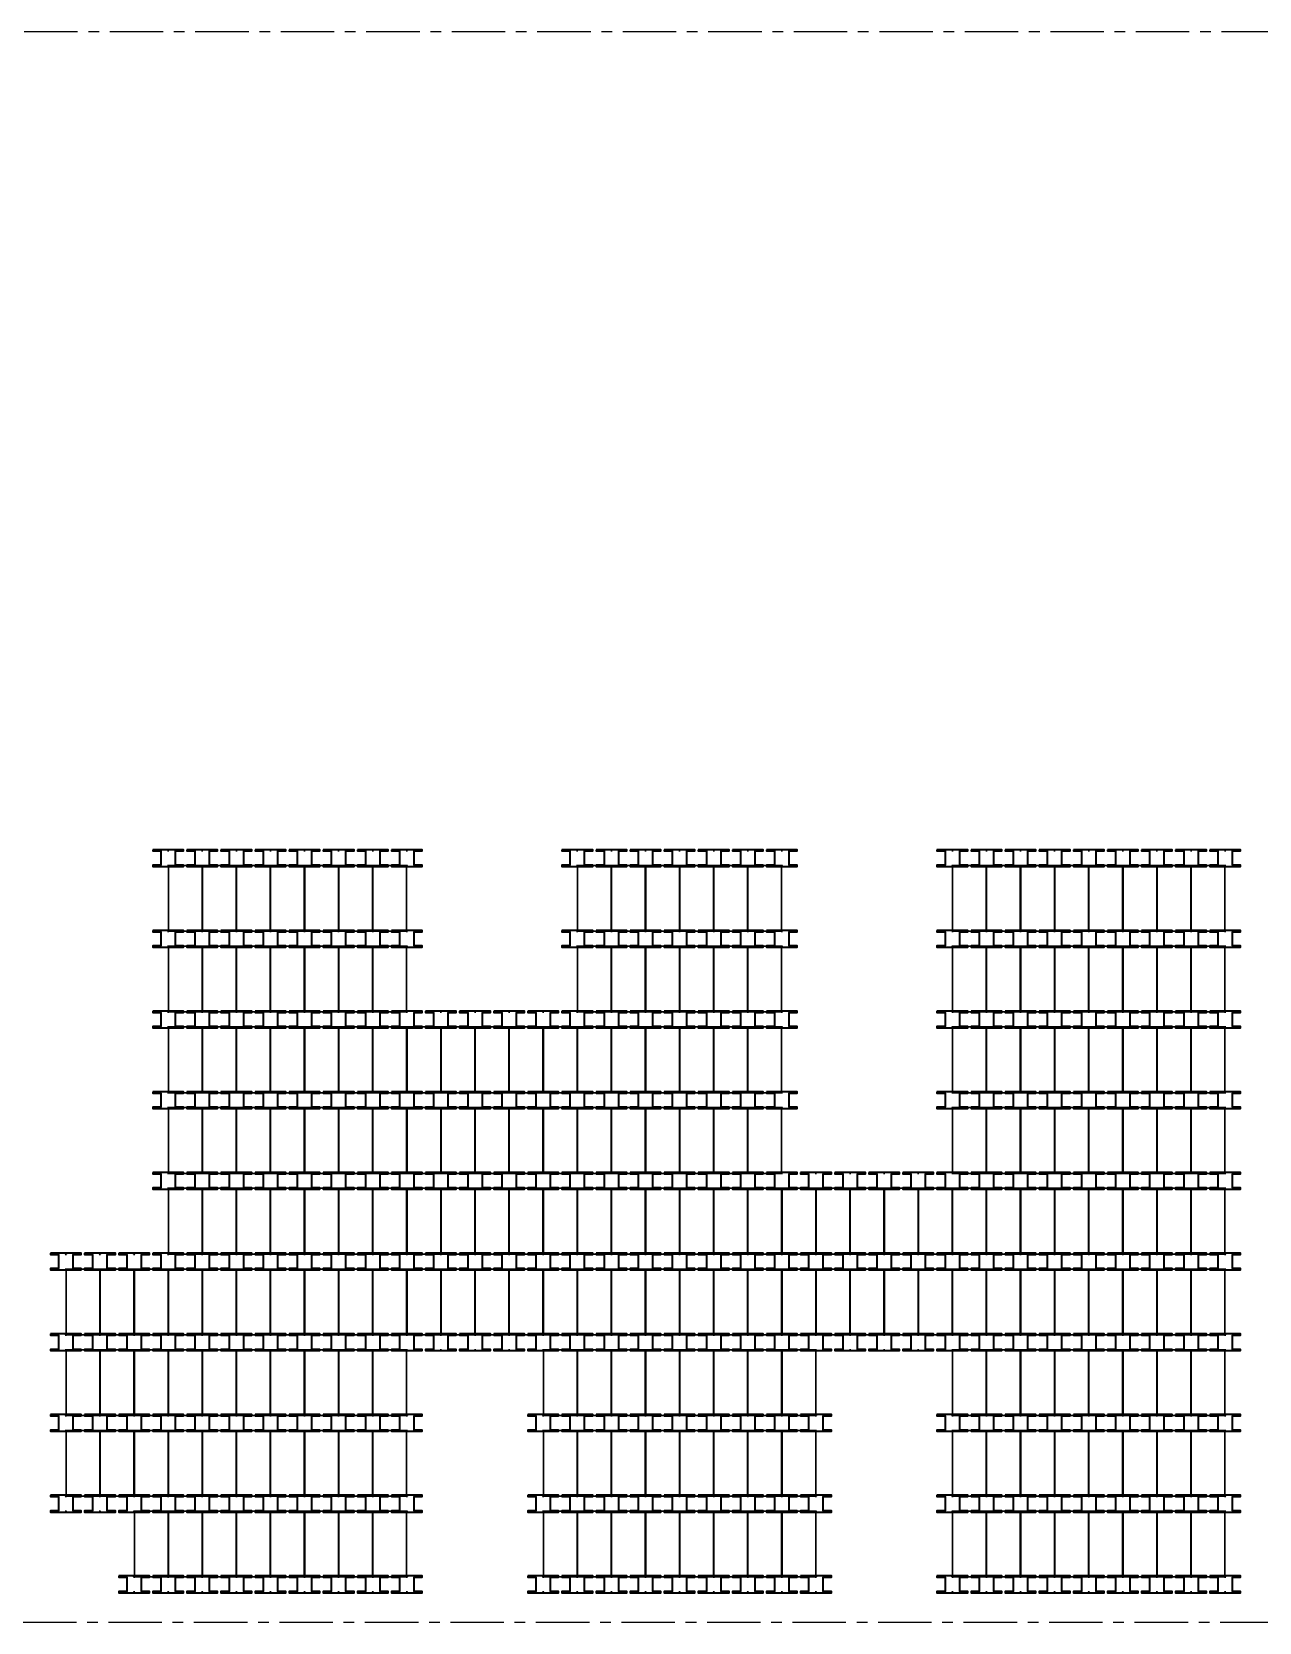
# Model space of a CAD drawing. Header units: inches. Extents: x 3525 to 7451, y 273 to 2133.
# Drawn here: x 4497 to 5933, y 273 to 2133 of the extents above; entities that cross this region are included whole.
import ezdxf

# ---------------------------------------------------------------- set-up
doc = ezdxf.new("R2010")
doc.units = ezdxf.units.IN
doc.header["$LTSCALE"] = 50
doc.header["$MEASUREMENT"] = 0
doc.linetypes.add('CENTER', pattern=[2, 1.25, -0.25, 0.25, -0.25])
for name, color, linetype, lineweight in [('E-PANELS', 140, 'Continuous', 30), ('E2-ECOFEET', 254, 'Continuous', 35), ('E3-ECOFEET', 254, 'Continuous', 35)]:
    doc.layers.add(name, color=color, linetype=linetype, lineweight=lineweight)
doc.layers.add('IFI PERIMETER', color=241, linetype='CENTER', plot=False)
doc.layers.get('E2-ECOFEET').off()

# ---------------------------------------------------------------- blocks, each defined once
blk = doc.blocks.new('EF3')
at = {"layer": 'E3-ECOFEET', "color": 5}
for points in [[(0, 0), (0, -1.5), (9.4, -1.5), (9.4, -18.1), (0, -18.1), (0, -19.6), (36, -19.6), (36, -18.1), (26.6, -18.1), (26.6, -1.5), (36, -1.5), (36, 0), (0, 0)], [(8.8, -8.1), (8.9, -8.1)]]:
    blk.add_lwpolyline(points, dxfattribs=at)
at = {"layer": 'E3-ECOFEET'}
for points in [[(17.2, -1), (17.8, -1), (17.8, -0.5)], [(17.2, -18.5), (17.8, -18.5), (17.8, -19)], [(18.2, -0.5), (18.2, -1), (18.8, -1)], [(18.2, -19), (18.2, -18.5), (18.8, -18.5)]]:
    blk.add_lwpolyline(points, dxfattribs=at)
blk = doc.blocks.new('LG 340W 5DEG')
at = {"layer": 'E-PANELS'}
blk.add_lwpolyline([(39.37, -76.88), (0, -76.88), (0, 0), (39.37, 0)], close=True, dxfattribs=at)

msp = doc.modelspace()

# ---------------------------------------------------------------- linework, layer by layer
at = {"layer": 'IFI PERIMETER'}
msp.add_lwpolyline([(7450.9, 2133.4), (3786.9, 2133.4), (3786.9, 273.5), (7450.9, 273.5)], close=True, dxfattribs=at)

# ---------------------------------------------------------------- block references
at = {"layer": 'E-PANELS'}
for p in [(4657, 1158.4), (4696.9, 1158.4), (4736.8, 1158.4), (4776.6, 1158.4), (4816.5, 1158.4), (4856.4, 1158.4), (4896.2, 1158.4), (5135.5, 1158.4), (5175.3, 1158.4), (5215.2, 1158.4), (5255.1, 1158.4), (5294.9, 1158.4), (5334.8, 1158.4), (5574, 1158.4), (5613.9, 1158.4), (5653.8, 1158.4), (5693.6, 1158.4), (5733.5, 1158.4), (5773.4, 1158.4), (5813.3, 1158.4), (5853.1, 1158.4), (4657, 1064), (4696.9, 1064), (4736.8, 1064), (4776.6, 1064), (4816.5, 1064), (4856.4, 1064), (4896.2, 1064), (5135.5, 1064), (5175.3, 1064), (5215.2, 1064), (5255.1, 1064), (5294.9, 1064), (5334.8, 1064), (5574, 1064), (5613.9, 1064), (5653.8, 1064), (5693.6, 1064), (5733.5, 1064), (5773.4, 1064), (5813.3, 1064), (5853.1, 1064), (4657, 969.6), (4696.9, 969.6), (4736.8, 969.6), (4776.6, 969.6), (4816.5, 969.6), (4856.4, 969.6), (4896.2, 969.6), (4936.1, 969.6), (4976, 969.6), (5015.9, 969.6), (5055.7, 969.6), (5095.6, 969.6), (5135.5, 969.6), (5175.3, 969.6), (5215.2, 969.6), (5255.1, 969.6), (5294.9, 969.6), (5334.8, 969.6), (5574, 969.6), (5613.9, 969.6), (5653.8, 969.6), (5693.6, 969.6), (5733.5, 969.6), (5773.4, 969.6), (5813.3, 969.6), (5853.1, 969.6), (4657, 875.2), (4696.9, 875.2), (4736.8, 875.2), (4776.6, 875.2), (4816.5, 875.2), (4856.4, 875.2), (4896.2, 875.2), (4936.1, 875.2), (4976, 875.2), (5015.9, 875.2), (5055.7, 875.2), (5095.6, 875.2), (5135.5, 875.2), (5175.3, 875.2), (5215.2, 875.2), (5255.1, 875.2), (5294.9, 875.2), (5334.8, 875.2), (5574, 875.2), (5613.9, 875.2), (5653.8, 875.2), (5693.6, 875.2), (5733.5, 875.2), (5773.4, 875.2), (5813.3, 875.2), (5853.1, 875.2), (4657, 780.9), (4696.9, 780.9), (4736.8, 780.9), (4776.6, 780.9), (4816.5, 780.9), (4856.4, 780.9), (4896.2, 780.9), (4936.1, 780.9), (4976, 780.9), (5015.9, 780.9), (5055.7, 780.9), (5095.6, 780.9), (5135.5, 780.9), (5175.3, 780.9), (5215.2, 780.9), (5255.1, 780.9), (5294.9, 780.9), (5334.8, 780.9), (5374.7, 780.9), (5414.6, 780.9), (5454.4, 780.9), (5494.3, 780.9), (5534.2, 780.9), (5574, 780.9), (5613.9, 780.9), (5653.8, 780.9), (5693.6, 780.9), (5733.5, 780.9), (5773.4, 780.9), (5813.3, 780.9), (5853.1, 780.9), (4537.4, 686.5), (4577.3, 686.5), (4617.2, 686.5), (4657, 686.5), (4696.9, 686.5), (4736.8, 686.5), (4776.6, 686.5), (4816.5, 686.5), (4856.4, 686.5), (4896.2, 686.5), (4936.1, 686.5), (4976, 686.5), (5015.9, 686.5), (5055.7, 686.5), (5095.6, 686.5), (5135.5, 686.5), (5175.3, 686.5), (5215.2, 686.5), (5255.1, 686.5), (5294.9, 686.5), (5334.8, 686.5), (5374.7, 686.5), (5414.6, 686.5), (5454.4, 686.5), (5494.3, 686.5), (5534.2, 686.5), (5574, 686.5), (5613.9, 686.5), (5653.8, 686.5), (5693.6, 686.5), (5733.5, 686.5), (5773.4, 686.5), (5813.3, 686.5), (5853.1, 686.5), (4537.4, 592.1), (4577.3, 592.1), (4617.2, 592.1), (4657, 592.1), (4696.9, 592.1), (4736.8, 592.1), (4776.6, 592.1), (4816.5, 592.1), (4856.4, 592.1), (4896.2, 592.1), (5095.6, 592.1), (5135.5, 592.1), (5175.3, 592.1), (5215.2, 592.1), (5255.1, 592.1), (5294.9, 592.1), (5334.8, 592.1), (5374.7, 592.1), (5574, 592.1), (5613.9, 592.1), (5653.8, 592.1), (5693.6, 592.1), (5733.5, 592.1), (5773.4, 592.1), (5813.3, 592.1), (5853.1, 592.1), (4537.4, 497.7), (4577.3, 497.7), (4617.2, 497.7), (4657, 497.7), (4696.9, 497.7), (4736.8, 497.7), (4776.6, 497.7), (4816.5, 497.7), (4856.4, 497.7), (4896.2, 497.7), (5095.6, 497.7), (5135.5, 497.7), (5175.3, 497.7), (5215.2, 497.7), (5255.1, 497.7), (5294.9, 497.7), (5334.8, 497.7), (5374.7, 497.7), (5574, 497.7), (5613.9, 497.7), (5653.8, 497.7), (5693.6, 497.7), (5733.5, 497.7), (5773.4, 497.7), (5813.3, 497.7), (5853.1, 497.7), (4617.2, 403.4), (4657, 403.4), (4696.9, 403.4), (4736.8, 403.4), (4776.6, 403.4), (4816.5, 403.4), (4856.4, 403.4), (4896.2, 403.4), (5095.6, 403.4), (5135.5, 403.4), (5175.3, 403.4), (5215.2, 403.4), (5255.1, 403.4), (5294.9, 403.4), (5334.8, 403.4), (5374.7, 403.4), (5574, 403.4), (5613.9, 403.4), (5653.8, 403.4), (5693.6, 403.4), (5733.5, 403.4), (5773.4, 403.4), (5813.3, 403.4), (5853.1, 403.4)]:
    msp.add_blockref('LG 340W 5DEG', p, dxfattribs=at)
at = {"layer": 'E2-ECOFEET'}
for p in [(4638.8, 1176.9), (4678.6, 1176.9), (4718.5, 1176.9), (4758.4, 1176.9), (4798.3, 1176.9), (4838.1, 1176.9), (4878, 1176.9), (4917.9, 1176.9), (5117.2, 1176.9), (5157.1, 1176.9), (5197, 1176.9), (5236.8, 1176.9), (5276.7, 1176.9), (5316.6, 1176.9), (5356.4, 1176.9), (5555.8, 1176.9), (5595.7, 1176.9), (5635.5, 1176.9), (5675.4, 1176.9), (5715.3, 1176.9), (5755.1, 1176.9), (5795, 1176.9), (5834.9, 1176.9), (5874.7, 1176.9), (4638.8, 1082.5), (4678.6, 1082.5), (4718.5, 1082.5), (4758.4, 1082.5), (4798.3, 1082.5), (4838.1, 1082.5), (4878, 1082.5), (4917.9, 1082.5), (5117.2, 1082.5), (5157.1, 1082.5), (5197, 1082.5), (5236.8, 1082.5), (5276.7, 1082.5), (5316.6, 1082.5), (5356.4, 1082.5), (5555.8, 1082.5), (5595.7, 1082.5), (5635.5, 1082.5), (5675.4, 1082.5), (5715.3, 1082.5), (5755.1, 1082.5), (5795, 1082.5), (5834.9, 1082.5), (5874.7, 1082.5), (4638.8, 988.1), (4678.6, 988.1), (4718.5, 988.1), (4758.4, 988.1), (4798.3, 988.1), (4838.1, 988.1), (4878, 988.1), (4917.9, 988.1), (4957.7, 988.1), (4997.6, 988.1), (5037.5, 988.1), (5077.3, 988.1), (5117.2, 988.1), (5157.1, 988.1), (5197, 988.1), (5236.8, 988.1), (5276.7, 988.1), (5316.6, 988.1), (5356.4, 988.1), (5555.8, 988.1), (5595.7, 988.1), (5635.5, 988.1), (5675.4, 988.1), (5715.3, 988.1), (5755.1, 988.1), (5795, 988.1), (5834.9, 988.1), (5874.7, 988.1), (4638.8, 893.8), (4678.6, 893.8), (4718.5, 893.8), (4758.4, 893.8), (4798.3, 893.8), (4838.1, 893.8), (4878, 893.8), (4917.9, 893.8), (4957.7, 893.8), (4997.6, 893.8), (5037.5, 893.8), (5077.3, 893.8), (5117.2, 893.8), (5157.1, 893.8), (5197, 893.8), (5236.8, 893.8), (5276.7, 893.8), (5316.6, 893.8), (5356.4, 893.8), (5555.8, 893.8), (5595.7, 893.8), (5635.5, 893.8), (5675.4, 893.8), (5715.3, 893.8), (5755.1, 893.8), (5795, 893.8), (5834.9, 893.8), (5874.7, 893.8), (4638.8, 799.4), (4678.6, 799.4), (4718.5, 799.4), (4758.4, 799.4), (4798.3, 799.4), (4838.1, 799.4), (4878, 799.4), (4917.9, 799.4), (4957.7, 799.4), (4997.6, 799.4), (5037.5, 799.4), (5077.3, 799.4), (5117.2, 799.4), (5157.1, 799.4), (5197, 799.4), (5236.8, 799.4), (5276.7, 799.4), (5316.6, 799.4), (5356.4, 799.4), (5396.3, 799.4), (5436.2, 799.4), (5476, 799.4), (5515.9, 799.4), (5555.8, 799.4), (5595.7, 799.4), (5635.5, 799.4), (5675.4, 799.4), (5715.3, 799.4), (5755.1, 799.4), (5795, 799.4), (5834.9, 799.4), (5874.7, 799.4), (4519.2, 705), (4559, 705), (4598.9, 705), (4638.8, 705), (4678.6, 705), (4718.5, 705), (4758.4, 705), (4798.3, 705), (4838.1, 705), (4878, 705), (4917.9, 705), (4957.7, 705), (4997.6, 705), (5037.5, 705), (5077.3, 705), (5117.2, 705), (5157.1, 705), (5197, 705), (5236.8, 705), (5276.7, 705), (5316.6, 705), (5356.4, 705), (5396.3, 705), (5436.2, 705), (5476, 705), (5515.9, 705), (5555.8, 705), (5595.7, 705), (5635.5, 705), (5675.4, 705), (5715.3, 705), (5755.1, 705), (5795, 705), (5834.9, 705), (5874.7, 705), (4519.2, 610.6), (4559, 610.6), (4598.9, 610.6), (4638.8, 610.6), (4678.6, 610.6), (4718.5, 610.6), (4758.4, 610.6), (4798.3, 610.6), (4838.1, 610.6), (4878, 610.6), (4917.9, 610.6), (4957.7, 610.6), (4997.6, 610.6), (5037.5, 610.6), (5077.3, 610.6), (5117.2, 610.6), (5157.1, 610.6), (5197, 610.6), (5236.8, 610.6), (5276.7, 610.6), (5316.6, 610.6), (5356.4, 610.6), (5396.3, 610.6), (5436.2, 610.6), (5476, 610.6), (5515.9, 610.6), (5555.8, 610.6), (5595.7, 610.6), (5635.5, 610.6), (5675.4, 610.6), (5715.3, 610.6), (5755.1, 610.6), (5795, 610.6), (5834.9, 610.6), (5874.7, 610.6), (4519.2, 516.3), (4559, 516.3), (4598.9, 516.3), (4638.8, 516.3), (4678.6, 516.3), (4718.5, 516.3), (4758.4, 516.3), (4798.3, 516.3), (4838.1, 516.3), (4878, 516.3), (4917.9, 516.3), (5077.3, 516.3), (5117.2, 516.3), (5157.1, 516.3), (5197, 516.3), (5236.8, 516.3), (5276.7, 516.3), (5316.6, 516.3), (5356.4, 516.3), (5396.3, 516.3), (5555.8, 516.3), (5595.7, 516.3), (5635.5, 516.3), (5675.4, 516.3), (5715.3, 516.3), (5755.1, 516.3), (5795, 516.3), (5834.9, 516.3), (5874.7, 516.3), (4519.2, 421.9), (4559, 421.9), (4598.9, 421.9), (4638.8, 421.9), (4678.6, 421.9), (4718.5, 421.9), (4758.4, 421.9), (4798.3, 421.9), (4838.1, 421.9), (4878, 421.9), (4917.9, 421.9), (5077.3, 421.9), (5117.2, 421.9), (5157.1, 421.9), (5197, 421.9), (5236.8, 421.9), (5276.7, 421.9), (5316.6, 421.9), (5356.4, 421.9), (5396.3, 421.9), (5555.8, 421.9), (5595.7, 421.9), (5635.5, 421.9), (5675.4, 421.9), (5715.3, 421.9), (5755.1, 421.9), (5795, 421.9), (5834.9, 421.9), (5874.7, 421.9), (4598.9, 327.5), (4638.8, 327.5), (4678.6, 327.5), (4718.5, 327.5), (4758.4, 327.5), (4798.3, 327.5), (4838.1, 327.5), (4878, 327.5), (4917.9, 327.5), (5077.3, 327.5), (5117.2, 327.5), (5157.1, 327.5), (5197, 327.5), (5236.8, 327.5), (5276.7, 327.5), (5316.6, 327.5), (5356.4, 327.5), (5396.3, 327.5), (5555.8, 327.5), (5595.7, 327.5), (5635.5, 327.5), (5675.4, 327.5), (5715.3, 327.5), (5755.1, 327.5), (5795, 327.5), (5834.9, 327.5), (5874.7, 327.5)]:
    msp.add_blockref('EF3', p, dxfattribs=at)

doc.saveas('drawing.dxf')
